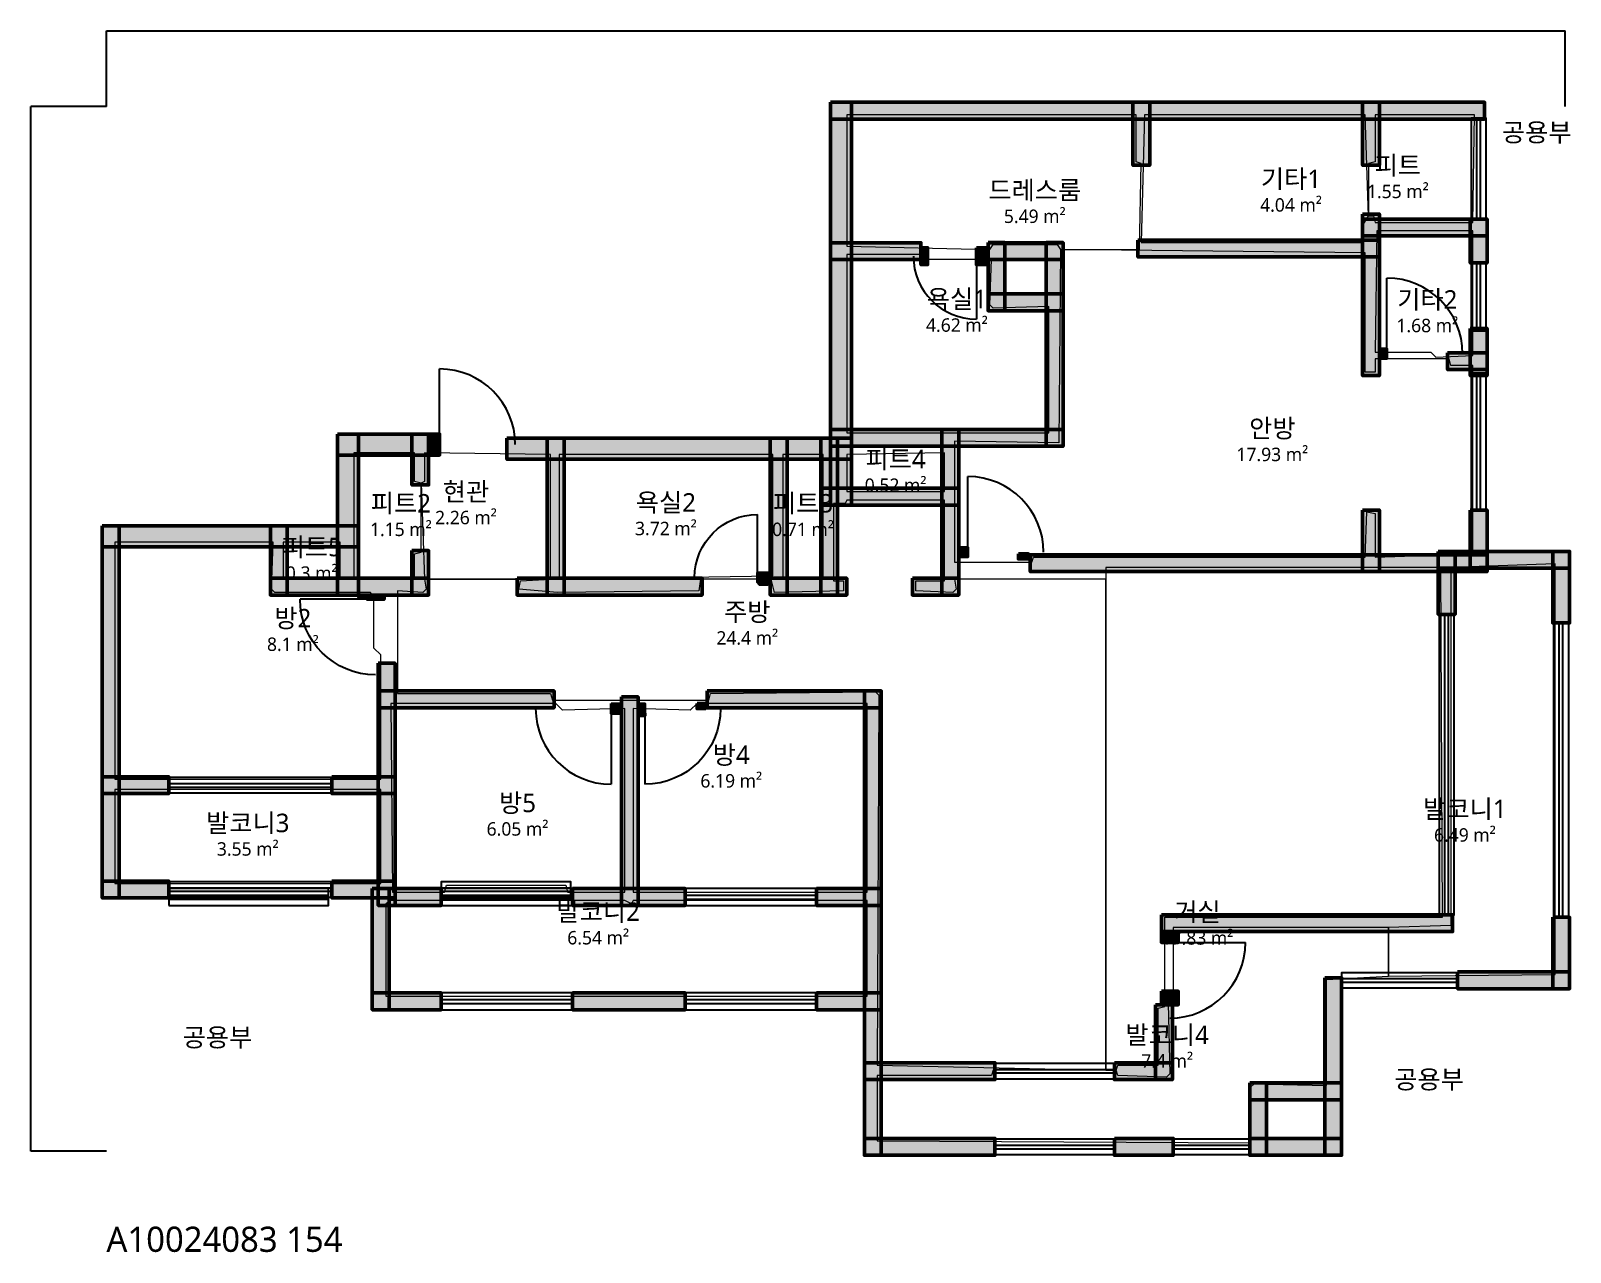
# Model space of a CAD drawing. Header units: millimetres. Extents: x -900 to 17423, y -1204 to 13338.
import ezdxf

# ---------------------------------------------------------------- set-up
doc = ezdxf.new("R2010")
doc.units = ezdxf.units.MM
for name, color, linetype, lineweight in [('A-ANNO-DIMS', 3, 'Continuous', 13), ('A-AREA', 9, 'Continuous', 13), ('A-AREA-IDEN', 7, 'Continuous', 18), ('A-AREA-PUBL', 9, 'Continuous', 13), ('A-DOOR', 4, 'Continuous', 25), ('A-GLAZ', 5, 'Continuous', 25), ('A-WALL-EXTR', 7, 'Continuous', 50), ('A-WALL-PATT', 8, 'Continuous', 9), ('A-WALL-PRTN', 8, 'Continuous', 35), ('A-WALL-STRC', 7, 'Continuous', 50)]:
    doc.layers.add(name, color=color, linetype=linetype, lineweight=lineweight)
doc.styles.add('OpenSansCondensed-Light', font='OpenSansCondensed-Light.ttf')
doc.styles.get("Standard").update_dxf_attribs({"font": 'malgun.ttf'})
doc.dimstyles.new('EZDXF', dxfattribs={"dimtxt": 0.25, "dimasz": 0.175, "dimexe": 0.375, "dimexo": 0.125, "dimgap": 0.1, "dimtad": 1, "dimlfac": 100, "dimzin": 12, "dimdsep": 46, "dimtxsty": 'OpenSansCondensed-Light', "dimblk": 'ARCHTICK', "dimcen": 2.5, "dimazin": 3, "dimtfac": 0.5, "dimtmove": 2, "dimatfit": 3})

# ---------------------------------------------------------------- blocks, each defined once
blk = doc.blocks.new('JJ-DOOR-SWING')
blk.add_line((0, 0), (0, 1000))
blk.add_arc((0, 0), 1000, 0, 90)
blk = doc.blocks.new('JJ-WIN-DOUBLE')
for p, q in [((0, 120), (1000, 120)), ((0, -120), (1000, -120))]:
    blk.add_line(p, q)
blk.add_lwpolyline([(0, -500), (1000, -500), (1000, 500), (0, 500)], close=True)
blk = doc.blocks.new('_ARCHTICK')
at = {"color": 0, "linetype": 'BYBLOCK', "const_width": 0.15}
blk.add_lwpolyline([(-0.5, -0.5), (0.5, 0.5)], dxfattribs=at)

msp = doc.modelspace()

# ---------------------------------------------------------------- hatches: boundary and pattern name
at = {"layer": 'A-WALL-PATT'}
h = msp.add_hatch(color=8, dxfattribs=at)
h.dxf.hatch_style = 1
h.paths.add_polyline_path([(8617.5, 12487.9), (8867.5, 12487.9), (8867.5, 7691), (8617.5, 7691)])
h = msp.add_hatch(color=8, dxfattribs=at)
h.dxf.hatch_style = 1
h.paths.add_polyline_path([(8618.3, 12487.7), (16403.5, 12487.7), (16403.5, 12287.7), (8618.3, 12287.7)])
h = msp.add_hatch(color=8, dxfattribs=at)
h.dxf.hatch_style = 1
h.paths.add_polyline_path([(12217.6, 12487.9), (12417.6, 12487.9), (12417.6, 11736.8), (12217.6, 11736.8)])
h = msp.add_hatch(color=8, dxfattribs=at)
h.dxf.hatch_style = 1
h.paths.add_polyline_path([(14951.5, 12487.9), (15151.5, 12487.9), (15151.5, 11736.8), (14951.5, 11736.8)])
h = msp.add_hatch(color=8, dxfattribs=at)
h.dxf.hatch_style = 1
h.paths.add_polyline_path([(14951.4, 11095.7), (16433.5, 11095.7), (16433.5, 10895.7), (14951.4, 10895.7)])
h = msp.add_hatch(color=8, dxfattribs=at)
h.dxf.hatch_style = 1
h.paths.add_polyline_path([(14951.5, 11156), (15151.5, 11156), (15151.5, 9233.2), (14951.5, 9233.2)])
h = msp.add_hatch(color=8, dxfattribs=at)
h.dxf.hatch_style = 1
h.paths.add_polyline_path([(16233.4, 11095.9), (16433.4, 11095.9), (16433.4, 10575.1), (16233.4, 10575.1)])
h = msp.add_hatch(color=8, dxfattribs=at)
h.dxf.hatch_style = 1
h.paths.add_polyline_path([(8618.3, 10815.3), (9693.9, 10815.3), (9693.9, 10615.3), (8618.3, 10615.3)])
h = msp.add_hatch(color=8, dxfattribs=at)
h.dxf.hatch_style = 1
h.paths.add_polyline_path([(10495, 10815.3), (11386.3, 10815.3), (11386.3, 10615.3), (10495, 10615.3)])
h = msp.add_hatch(color=8, dxfattribs=at)
h.dxf.hatch_style = 1
h.paths.add_polyline_path([(10495.2, 10815.5), (10695.2, 10815.5), (10695.2, 10004.3), (10495.2, 10004.3)])
h = msp.add_hatch(color=8, dxfattribs=at)
h.dxf.hatch_style = 1
h.paths.add_polyline_path([(11186.2, 10815.5), (11386.2, 10815.5), (11386.2, 8392), (11186.2, 8392)])
h = msp.add_hatch(color=8, dxfattribs=at)
h.dxf.hatch_style = 1
h.paths.add_polyline_path([(12277.6, 10845.4), (15151.7, 10845.4), (15151.7, 10645.4), (12277.6, 10645.4)])
h = msp.add_hatch(color=8, dxfattribs=at)
h.dxf.hatch_style = 1
h.paths.add_polyline_path([(16233.4, 10895.6), (16433.4, 10895.6), (16433.4, 10575.1), (16233.4, 10575.1)])
h = msp.add_hatch(color=8, dxfattribs=at)
h.dxf.hatch_style = 1
h.paths.add_polyline_path([(9693.9, 10755.3), (9774, 10755.3), (9774, 10555.3), (9693.9, 10555.3)])
h = msp.add_hatch(color=8, dxfattribs=at)
h.dxf.hatch_style = 1
h.paths.add_polyline_path([(10354.8, 10755.3), (10495, 10755.3), (10495, 10555.3), (10354.8, 10555.3)])
h = msp.add_hatch(color=8, dxfattribs=at)
h.dxf.hatch_style = 1
h.paths.add_polyline_path([(10495, 10204.5), (11386.3, 10204.5), (11386.3, 10004.5), (10495, 10004.5)])
h = msp.add_hatch(color=8, dxfattribs=at)
h.dxf.hatch_style = 1
h.paths.add_polyline_path([(16233.4, 9794), (16433.4, 9794), (16433.4, 9253.2), (16233.4, 9253.2)])
h = msp.add_hatch(color=8, dxfattribs=at)
h.dxf.hatch_style = 1
h.paths.add_polyline_path([(16233.4, 9794), (16433.4, 9794), (16433.4, 9774), (16233.4, 9774)])
h = msp.add_hatch(color=8, dxfattribs=at)
h.dxf.hatch_style = 1
h.paths.add_polyline_path([(16233.4, 9774), (16433.4, 9774), (16433.4, 9233.2), (16233.4, 9233.2)])
h = msp.add_hatch(color=8, dxfattribs=at)
h.dxf.hatch_style = 1
h.paths.add_polyline_path([(15151.7, 9553.6), (15241.8, 9553.6), (15241.8, 9433.6), (15151.7, 9433.6)])
h = msp.add_hatch(color=8, dxfattribs=at)
h.dxf.hatch_style = 1
h.paths.add_polyline_path([(15962.9, 9503.5), (16433.5, 9503.5), (16433.5, 9303.5), (15962.9, 9303.5)])
h = msp.add_hatch(color=8, dxfattribs=at)
h.dxf.hatch_style = 1
h.paths.add_polyline_path([(16233.4, 9253.2), (16433.4, 9253.2), (16433.4, 9233.2), (16233.4, 9233.2)])
h = msp.add_hatch(color=8, dxfattribs=at)
h.dxf.hatch_style = 1
h.paths.add_polyline_path([(2749.1, 8536.2), (2999.1, 8536.2), (2999.1, 6619.5), (2749.1, 6619.5)])
h = msp.add_hatch(color=8, dxfattribs=at)
h.dxf.hatch_style = 1
h.paths.add_polyline_path([(2749.9, 8537), (3965.7, 8537), (3965.7, 8287), (2749.9, 8287)])
h = msp.add_hatch(color=8, dxfattribs=at)
h.dxf.hatch_style = 1
h.paths.add_polyline_path([(3635.3, 8536.2), (3835.3, 8536.2), (3835.3, 7931.4), (3635.3, 7931.4)])
h = msp.add_hatch(color=8, dxfattribs=at)
h.dxf.hatch_style = 1
h.paths.add_polyline_path([(3835.5, 8512), (3965.7, 8512), (3965.7, 8312), (3835.5, 8312)])
h = msp.add_hatch(color=8, dxfattribs=at)
h.dxf.hatch_style = 1
h.paths.add_polyline_path([(4766.8, 8487), (8866.7, 8487), (8866.7, 8237), (4766.8, 8237)])
h = msp.add_hatch(color=8, dxfattribs=at)
h.dxf.hatch_style = 1
h.paths.add_polyline_path([(5247.7, 8486.1), (5447.7, 8486.1), (5447.7, 6619.5), (5247.7, 6619.5)])
h = msp.add_hatch(color=8, dxfattribs=at)
h.dxf.hatch_style = 1
h.paths.add_polyline_path([(7901.5, 8486.1), (8101.5, 8486.1), (8101.5, 6619.5), (7901.5, 6619.5)])
h = msp.add_hatch(color=8, dxfattribs=at)
h.dxf.hatch_style = 1
h.paths.add_polyline_path([(8502.3, 8486.1), (8702.3, 8486.1), (8702.3, 6619.5), (8502.3, 6619.5)])
h = msp.add_hatch(color=8, dxfattribs=at)
h.dxf.hatch_style = 1
h.paths.add_polyline_path([(8618.3, 8592.2), (11386.3, 8592.2), (11386.3, 8392.2), (8618.3, 8392.2)])
h = msp.add_hatch(color=8, dxfattribs=at)
h.dxf.hatch_style = 1
h.paths.add_polyline_path([(9944.4, 8592.3), (10144.4, 8592.3), (10144.4, 6619.5), (9944.4, 6619.5)])
h = msp.add_hatch(color=8, dxfattribs=at)
h.dxf.hatch_style = 1
h.paths.add_polyline_path([(8502.2, 7891.2), (10144.5, 7891.2), (10144.5, 7691.2), (8502.2, 7691.2)])
h = msp.add_hatch(color=8, dxfattribs=at)
h.dxf.hatch_style = 1
h.paths.add_polyline_path([(14951.5, 7630.9), (15151.5, 7630.9), (15151.5, 6899.9), (14951.5, 6899.9)])
h = msp.add_hatch(color=8, dxfattribs=at)
h.dxf.hatch_style = 1
h.paths.add_polyline_path([(16233.4, 7630.9), (16433.4, 7630.9), (16433.4, 6939.9), (16233.4, 6939.9)])
h = msp.add_hatch(color=8, dxfattribs=at)
h.dxf.hatch_style = 1
h.paths.add_polyline_path([(-50.1, 7445.5), (2998.3, 7445.5), (2998.3, 7195.5), (-50.1, 7195.5)])
h = msp.add_hatch(color=8, dxfattribs=at)
h.dxf.hatch_style = 1
h.paths.add_polyline_path([(-49.9, 7444.7), (150.1, 7444.7), (150.1, 3014.3), (-49.9, 3014.3)])
h = msp.add_hatch(color=8, dxfattribs=at)
h.dxf.hatch_style = 1
h.paths.add_polyline_path([(1952.9, 7444.7), (2152.9, 7444.7), (2152.9, 6619.5), (1952.9, 6619.5)])
h = msp.add_hatch(color=8, dxfattribs=at)
h.dxf.hatch_style = 1
h.paths.add_polyline_path([(3635.3, 7150.2), (3835.3, 7150.2), (3835.3, 6619.5), (3635.3, 6619.5)])
h = msp.add_hatch(color=8, dxfattribs=at)
h.dxf.hatch_style = 1
h.paths.add_polyline_path([(10144.5, 7190.2), (10254.7, 7190.2), (10254.7, 7070.2), (10144.5, 7070.2)])
h = msp.add_hatch(color=8, dxfattribs=at)
h.dxf.hatch_style = 1
h.paths.add_polyline_path([(10855.5, 7110.2), (10975.7, 7110.2), (10975.7, 7050.1), (10855.5, 7050.1)])
h = msp.add_hatch(color=8, dxfattribs=at)
h.dxf.hatch_style = 1
h.paths.add_polyline_path([(10995.7, 7100), (16433.5, 7100), (16433.5, 6900), (10995.7, 6900)])
h = msp.add_hatch(color=8, dxfattribs=at)
h.dxf.hatch_style = 1
h.paths.add_polyline_path([(15852.7, 7140.1), (17414.9, 7140.1), (17414.9, 6940.1), (15852.7, 6940.1)])
h = msp.add_hatch(color=8, dxfattribs=at)
h.dxf.hatch_style = 1
h.paths.add_polyline_path([(15852.8, 7100.2), (16052.8, 7100.2), (16052.8, 6389.1), (15852.8, 6389.1)])
h = msp.add_hatch(color=8, dxfattribs=at)
h.dxf.hatch_style = 1
h.paths.add_polyline_path([(17214.8, 7140.2), (17414.8, 7140.2), (17414.8, 6289), (17214.8, 6289)])
h = msp.add_hatch(color=8, dxfattribs=at)
h.dxf.hatch_style = 1
h.paths.add_polyline_path([(1952.8, 6819.6), (3835.5, 6819.6), (3835.5, 6619.6), (1952.8, 6619.6)])
h = msp.add_hatch(color=8, dxfattribs=at)
h.dxf.hatch_style = 1
h.paths.add_polyline_path([(4887, 6819.6), (7090.2, 6819.6), (7090.2, 6619.6), (4887, 6619.6)])
h = msp.add_hatch(color=8, dxfattribs=at)
h.dxf.hatch_style = 1
h.paths.add_polyline_path([(7751.1, 6889.8), (7901.3, 6889.8), (7901.3, 6769.8), (7751.1, 6769.8)])
h = msp.add_hatch(color=8, dxfattribs=at)
h.dxf.hatch_style = 1
h.paths.add_polyline_path([(7901.3, 6819.6), (8812.6, 6819.6), (8812.6, 6619.6), (7901.3, 6619.6)])
h = msp.add_hatch(color=8, dxfattribs=at)
h.dxf.hatch_style = 1
h.paths.add_polyline_path([(9593.7, 6819.6), (10144.5, 6819.6), (10144.5, 6619.6), (9593.7, 6619.6)])
h = msp.add_hatch(color=8, dxfattribs=at)
h.dxf.hatch_style = 1
h.paths.add_polyline_path([(3004.3, 6609.5), (3104.4, 6609.5), (3104.4, 6589.4), (3004.3, 6589.4)])
h = msp.add_hatch(color=8, dxfattribs=at)
h.dxf.hatch_style = 1
h.paths.add_polyline_path([(3104.6, 6619.5), (3304.6, 6619.5), (3304.6, 6569.4), (3104.6, 6569.4)])
h = msp.add_hatch(color=8, dxfattribs=at)
h.dxf.hatch_style = 1
h.paths.add_polyline_path([(7771.1, 6769.7), (7871.3, 6769.7), (7871.3, 6749.7), (7771.1, 6749.7)])
h = msp.add_hatch(color=8, dxfattribs=at)
h.dxf.hatch_style = 1
h.paths.add_polyline_path([(3234.8, 5808.3), (3434.8, 5808.3), (3434.8, 2924.2), (3234.8, 2924.2)])
h = msp.add_hatch(color=8, dxfattribs=at)
h.dxf.hatch_style = 1
h.paths.add_polyline_path([(3234.6, 5477.7), (5327.6, 5477.7), (5327.6, 5277.7), (3234.6, 5277.7)])
h = msp.add_hatch(color=8, dxfattribs=at)
h.dxf.hatch_style = 1
h.paths.add_polyline_path([(6008.6, 5327.5), (6128.8, 5327.5), (6128.8, 5207.5), (6008.6, 5207.5)])
h = msp.add_hatch(color=8, dxfattribs=at)
h.dxf.hatch_style = 1
h.paths.add_polyline_path([(6128.9, 5407.7), (6328.9, 5407.7), (6328.9, 2924.2), (6128.9, 2924.2)])
h = msp.add_hatch(color=8, dxfattribs=at)
h.dxf.hatch_style = 1
h.paths.add_polyline_path([(6329.1, 5327.5), (6409.2, 5327.5), (6409.2, 5207.5), (6329.1, 5207.5)])
h = msp.add_hatch(color=8, dxfattribs=at)
h.dxf.hatch_style = 1
h.paths.add_polyline_path([(7030.1, 5327.6), (7130.2, 5327.6), (7130.2, 5267.5), (7030.1, 5267.5)])
h = msp.add_hatch(color=8, dxfattribs=at)
h.dxf.hatch_style = 1
h.paths.add_polyline_path([(7150.2, 5477.7), (9223.2, 5477.7), (9223.2, 5277.7), (7150.2, 5277.7)])
h = msp.add_hatch(color=8, dxfattribs=at)
h.dxf.hatch_style = 1
h.paths.add_polyline_path([(9023.1, 5477.8), (9223.1, 5477.8), (9223.1, -50.1), (9023.1, -50.1)])
h = msp.add_hatch(color=8, dxfattribs=at)
h.dxf.hatch_style = 1
h.paths.add_polyline_path([(6329.1, 5207.5), (6409.2, 5207.5), (6409.2, 5187.4), (6329.1, 5187.4)])
h = msp.add_hatch(color=8, dxfattribs=at)
h.dxf.hatch_style = 1
h.paths.add_polyline_path([(-50.1, 4456.2), (741.1, 4456.2), (741.1, 4256.2), (-50.1, 4256.2)])
h = msp.add_hatch(color=8, dxfattribs=at)
h.dxf.hatch_style = 1
h.paths.add_polyline_path([(2683.8, 4456.2), (3434.9, 4456.2), (3434.9, 4256.2), (2683.8, 4256.2)])
h = msp.add_hatch(color=8, dxfattribs=at)
h.dxf.hatch_style = 1
h.paths.add_polyline_path([(-50.1, 3214.5), (741.1, 3214.5), (741.1, 3014.5), (-50.1, 3014.5)])
h = msp.add_hatch(color=8, dxfattribs=at)
h.dxf.hatch_style = 1
h.paths.add_polyline_path([(2683.8, 3214.5), (3434.9, 3214.5), (3434.9, 3014.5), (2683.8, 3014.5)])
h = msp.add_hatch(color=8, dxfattribs=at)
h.dxf.hatch_style = 1
h.paths.add_polyline_path([(3164.7, 3124.5), (3364.7, 3124.5), (3364.7, 1682.4), (3164.7, 1682.4)])
h = msp.add_hatch(color=8, dxfattribs=at)
h.dxf.hatch_style = 1
h.paths.add_polyline_path([(3234.6, 3124.3), (3985.7, 3124.3), (3985.7, 2924.3), (3234.6, 2924.3)])
h = msp.add_hatch(color=8, dxfattribs=at)
h.dxf.hatch_style = 1
h.paths.add_polyline_path([(5547.9, 3124.3), (6889.9, 3124.3), (6889.9, 2924.3), (5547.9, 2924.3)])
h = msp.add_hatch(color=8, dxfattribs=at)
h.dxf.hatch_style = 1
h.paths.add_polyline_path([(8452.1, 3124.3), (9223.2, 3124.3), (9223.2, 2924.3), (8452.1, 2924.3)])
h = msp.add_hatch(color=8, dxfattribs=at)
h.dxf.hatch_style = 1
h.paths.add_polyline_path([(12558, 2813.9), (16022.9, 2813.9), (16022.9, 2613.9), (12558, 2613.9)])
h = msp.add_hatch(color=8, dxfattribs=at)
h.dxf.hatch_style = 1
h.paths.add_polyline_path([(17214.8, 2784), (17414.8, 2784), (17414.8, 1932.8), (17214.8, 1932.8)])
h = msp.add_hatch(color=8, dxfattribs=at)
h.dxf.hatch_style = 1
h.paths.add_polyline_path([(12558.1, 2613.7), (12758.1, 2613.7), (12758.1, 2483.6), (12558.1, 2483.6)])
h = msp.add_hatch(color=8, dxfattribs=at)
h.dxf.hatch_style = 1
h.paths.add_polyline_path([(14500.9, 2063), (14700.9, 2063), (14700.9, -50.1), (14500.9, -50.1)])
h = msp.add_hatch(color=8, dxfattribs=at)
h.dxf.hatch_style = 1
h.paths.add_polyline_path([(16083, 2132.9), (17414.9, 2132.9), (17414.9, 1932.9), (16083, 1932.9)])
h = msp.add_hatch(color=8, dxfattribs=at)
h.dxf.hatch_style = 1
h.paths.add_polyline_path([(3164.5, 1882.6), (3985.7, 1882.6), (3985.7, 1682.6), (3164.5, 1682.6)])
h = msp.add_hatch(color=8, dxfattribs=at)
h.dxf.hatch_style = 1
h.paths.add_polyline_path([(5547.9, 1882.6), (6889.9, 1882.6), (6889.9, 1682.6), (5547.9, 1682.6)])
h = msp.add_hatch(color=8, dxfattribs=at)
h.dxf.hatch_style = 1
h.paths.add_polyline_path([(8452.1, 1882.6), (9223.2, 1882.6), (9223.2, 1682.6), (8452.1, 1682.6)])
h = msp.add_hatch(color=8, dxfattribs=at)
h.dxf.hatch_style = 1
h.paths.add_polyline_path([(12558.1, 1902.7), (12758.1, 1902.7), (12758.1, 1742.5), (12558.1, 1742.5)])
h = msp.add_hatch(color=8, dxfattribs=at)
h.dxf.hatch_style = 1
h.paths.add_polyline_path([(12488, 1742.5), (12688, 1742.5), (12688, 851.2), (12488, 851.2)])
h = msp.add_hatch(color=8, dxfattribs=at)
h.dxf.hatch_style = 1
h.paths.add_polyline_path([(9022.9, 1051.4), (10575.1, 1051.4), (10575.1, 851.4), (9022.9, 851.4)])
h = msp.add_hatch(color=8, dxfattribs=at)
h.dxf.hatch_style = 1
h.paths.add_polyline_path([(11997.2, 1051.4), (12688.2, 1051.4), (12688.2, 851.4), (11997.2, 851.4)])
h = msp.add_hatch(color=8, dxfattribs=at)
h.dxf.hatch_style = 1
h.paths.add_polyline_path([(13609.5, 811), (14701, 811), (14701, 611), (13609.5, 611)])
h = msp.add_hatch(color=8, dxfattribs=at)
h.dxf.hatch_style = 1
h.paths.add_polyline_path([(13609.6, 811.2), (13809.6, 811.2), (13809.6, -50.1), (13609.6, -50.1)])
h = msp.add_hatch(color=8, dxfattribs=at)
h.dxf.hatch_style = 1
h.paths.add_polyline_path([(9022.9, 150.1), (10575.1, 150.1), (10575.1, -49.9), (9022.9, -49.9)])
h = msp.add_hatch(color=8, dxfattribs=at)
h.dxf.hatch_style = 1
h.paths.add_polyline_path([(11997.2, 150.1), (12698.2, 150.1), (12698.2, -49.9), (11997.2, -49.9)])
h = msp.add_hatch(color=8, dxfattribs=at)
h.dxf.hatch_style = 1
h.paths.add_polyline_path([(13609.5, 150.1), (14701, 150.1), (14701, -49.9), (13609.5, -49.9)])

# ---------------------------------------------------------------- linework, layer by layer
at = {"layer": 'A-AREA'}
for points in [[(8812.6, 12337.7), (8812.6, 10775.4), (10515.1, 10735.4), (10555.1, 10795.5), (11316.2, 10795.5), (11356.3, 10735.4), (12297.6, 10735.4), (12317.6, 11756.8), (12257.5, 11776.9), (12257.5, 12337.7)], [(12357.7, 12337.7), (12317.6, 10815.5), (14961.4, 10815.5), (14961.4, 11035.8), (15021.5, 11135.9), (14981.4, 12337.7)], [(15101.6, 12337.7), (15101.6, 11776.9), (15021.5, 11756.8), (15021.5, 11135.9), (15081.6, 11135.9), (15101.6, 11055.8), (16263.3, 11055.8), (16283.3, 12337.7)], [(15121.6, 10955.7), (15101.6, 9513.6), (15762.6, 9513.6), (15822.7, 9453.5), (16263.3, 9473.6), (16263.3, 10955.7)], [(8812.6, 10675.3), (8812.6, 8552.2), (11216.1, 8552.2), (11216.1, 10054.4), (10555.1, 10034.4), (10515.1, 10074.4), (10535.1, 10615.2), (9733.9, 10615.2), (9713.9, 10675.3)], [(10094.5, 8452.1), (10094.5, 7010), (11015.8, 7010), (11035.8, 7070.1), (14981.4, 7070.1), (15001.5, 7610.9), (15101.6, 7590.9), (15101.6, 7070.1), (16263.3, 7110.2), (16263.3, 9353.4), (16002.9, 9353.4), (15982.9, 9433.5), (15101.6, 9433.5), (15101.6, 9273.3), (14981.4, 9273.3), (14981.4, 10695.3), (11356.3, 10735.4), (11336.2, 8432.1)], [(2944.2, 8311.9), (2944.2, 6809.7), (3665.2, 6809.7), (3665.2, 7110.2), (3745.4, 7130.2), (3745.4, 7951.4), (3665.2, 7971.4), (3665.2, 8311.9)], [(3785.4, 8311.9), (3785.4, 7971.4), (3745.4, 7951.4), (3785.4, 6809.7), (5287.6, 6809.7), (5287.6, 8291.9)], [(5387.7, 8291.9), (5387.7, 6809.7), (7931.4, 6849.8), (7931.4, 8291.9)], [(8051.5, 8291.9), (8051.5, 6809.7), (8532.2, 6809.7), (8532.2, 8291.9)], [(8812.6, 8291.9), (8812.6, 7851.2), (9974.3, 7851.2), (9974.3, 8311.9)], [(3465, 6669.5), (3465, 5447.8), (5287.6, 5447.8), (5307.6, 5367.7), (7170.3, 5367.7), (7190.3, 5447.8), (9153.1, 5467.8), (9193.2, 5427.8), (9173.1, 1021.5), (11897, 961.4), (11897, 6809.7), (10094.5, 6809.7), (10114.5, 6689.6), (10074.4, 6649.5), (9633.8, 6669.5), (9633.8, 6789.7), (9974.3, 6789.7), (9974.3, 7751.1), (8812.6, 7751.1), (8792.6, 7711), (8652.4, 7711), (8652.4, 6789.7), (8772.6, 6789.7), (8772.6, 6669.5), (7951.4, 6649.5), (7911.3, 6809.7), (7070.1, 6809.7), (7050.1, 6669.5), (5367.7, 6649.5), (4907, 6689.6), (4927.1, 6789.7), (5287.6, 6809.7), (3785.4, 6809.7), (3805.4, 6689.6), (3765.4, 6649.5)], [(100.1, 7250.4), (100.1, 4426.3), (3264.7, 4426.3), (3264.7, 5908.5), (3184.6, 5988.6), (3184.6, 6589.4), (3144.5, 6649.5), (2002.9, 6649.5), (1962.8, 6689.6), (1982.8, 7250.4)], [(2103, 7250.4), (2103, 6809.7), (2784, 6809.7), (2784, 7250.4)], [(17244.7, 6990), (16002.9, 6950), (16002.9, 2683.8), (15261.9, 2663.8), (15261.9, 2083), (17244.7, 2103)], [(15882.7, 6950), (11897, 6950), (11897, 961.4), (12017.2, 961.4), (12037.2, 1021.5), (12517.9, 1021.5), (12517.9, 1702.4), (12598, 1722.5), (12598, 2784), (15902.8, 2784)], [(3384.8, 5327.6), (3404.9, 3084.4), (4025.8, 3084.4), (4045.8, 3164.5), (5467.8, 3164.5), (5487.9, 3084.4), (6168.8, 3084.4), (6168.8, 5267.5), (5427.8, 5247.5), (5347.7, 5327.6)], [(6269, 5267.5), (6269, 3084.4), (9053, 3084.4), (9053, 5327.6), (7030.1, 5327.6), (6950, 5247.5)], [(100.1, 4306.2), (100.1, 3184.6), (3264.7, 3184.6), (3264.7, 4306.2)], [(3324.8, 2944.2), (3324.8, 1842.6), (9053, 1842.6), (9053, 2984.3), (6269, 2984.3), (6248.9, 2944.2), (6168.8, 2984.3), (3384.8, 2984.3)], [(15261.9, 2663.8), (12698.2, 2663.8), (12698.2, 1782.6), (12638.1, 1762.5), (12658.1, 921.3), (12618.1, 881.3), (12037.2, 901.3), (12017.2, 961.4), (10555.1, 961.4), (10535.1, 901.3), (9173.1, 901.3), (9173.1, 120.2), (13619.5, 100.1), (13619.5, 761.1), (13659.6, 801.1), (14520.8, 781.1), (14520.8, 2042.9), (15261.9, 2083)]]:
    msp.add_lwpolyline(points, close=True, dxfattribs=at)
at = {"layer": 'A-WALL-EXTR'}
for points in [[(8617.5, 12487.9), (8867.5, 12487.9), (8867.5, 7691), (8617.5, 7691)], [(2749.1, 8536.2), (2999.1, 8536.2), (2999.1, 6619.5), (2749.1, 6619.5)], [(2749.9, 8537), (3965.7, 8537), (3965.7, 8287), (2749.9, 8287)], [(4766.8, 8487), (8866.7, 8487), (8866.7, 8237), (4766.8, 8237)], [(-50.1, 7445.5), (2998.3, 7445.5), (2998.3, 7195.5), (-50.1, 7195.5)], [(10855.5, 7110.2), (10975.7, 7110.2), (10975.7, 7050.1), (10855.5, 7050.1)], [(3004.3, 6609.5), (3104.4, 6609.5), (3104.4, 6589.4), (3004.3, 6589.4)], [(7771.1, 6769.7), (7871.3, 6769.7), (7871.3, 6749.7), (7771.1, 6749.7)], [(7030.1, 5327.6), (7130.2, 5327.6), (7130.2, 5267.5), (7030.1, 5267.5)], [(6329.1, 5207.5), (6409.2, 5207.5), (6409.2, 5187.4), (6329.1, 5187.4)]]:
    msp.add_lwpolyline(points, close=True, dxfattribs=at)
at = {"layer": 'A-WALL-PRTN'}
for points in [[(15151.7, 9553.6), (15241.8, 9553.6), (15241.8, 9433.6), (15151.7, 9433.6)], [(10144.5, 7190.2), (10254.7, 7190.2), (10254.7, 7070.2), (10144.5, 7070.2)], [(7751.1, 6889.8), (7901.3, 6889.8), (7901.3, 6769.8), (7751.1, 6769.8)], [(6008.6, 5327.5), (6128.8, 5327.5), (6128.8, 5207.5), (6008.6, 5207.5)], [(6329.1, 5327.5), (6409.2, 5327.5), (6409.2, 5207.5), (6329.1, 5207.5)]]:
    msp.add_lwpolyline(points, close=True, dxfattribs=at)
at = {"layer": 'A-WALL-STRC'}
for points in [[(8618.3, 12487.7), (16403.5, 12487.7), (16403.5, 12287.7), (8618.3, 12287.7)], [(12217.6, 12487.9), (12417.6, 12487.9), (12417.6, 11736.8), (12217.6, 11736.8)], [(14951.5, 12487.9), (15151.5, 12487.9), (15151.5, 11736.8), (14951.5, 11736.8)], [(14951.4, 11095.7), (16433.5, 11095.7), (16433.5, 10895.7), (14951.4, 10895.7)], [(14951.5, 11156), (15151.5, 11156), (15151.5, 9233.2), (14951.5, 9233.2)], [(16233.4, 11095.9), (16433.4, 11095.9), (16433.4, 10575.1), (16233.4, 10575.1)], [(8618.3, 10815.3), (9693.9, 10815.3), (9693.9, 10615.3), (8618.3, 10615.3)], [(10495, 10815.3), (11386.3, 10815.3), (11386.3, 10615.3), (10495, 10615.3)], [(10495.2, 10815.5), (10695.2, 10815.5), (10695.2, 10004.3), (10495.2, 10004.3)], [(11186.2, 10815.5), (11386.2, 10815.5), (11386.2, 8392), (11186.2, 8392)], [(12277.6, 10845.4), (15151.7, 10845.4), (15151.7, 10645.4), (12277.6, 10645.4)], [(16233.4, 10895.6), (16433.4, 10895.6), (16433.4, 10575.1), (16233.4, 10575.1)], [(9693.9, 10755.3), (9774, 10755.3), (9774, 10555.3), (9693.9, 10555.3)], [(10354.8, 10755.3), (10495, 10755.3), (10495, 10555.3), (10354.8, 10555.3)], [(10495, 10204.5), (11386.3, 10204.5), (11386.3, 10004.5), (10495, 10004.5)], [(16233.4, 9794), (16433.4, 9794), (16433.4, 9253.2), (16233.4, 9253.2)], [(16233.4, 9794), (16433.4, 9794), (16433.4, 9774), (16233.4, 9774)], [(16233.4, 9774), (16433.4, 9774), (16433.4, 9233.2), (16233.4, 9233.2)], [(15962.9, 9503.5), (16433.5, 9503.5), (16433.5, 9303.5), (15962.9, 9303.5)], [(16233.4, 9253.2), (16433.4, 9253.2), (16433.4, 9233.2), (16233.4, 9233.2)], [(3635.3, 8536.2), (3835.3, 8536.2), (3835.3, 7931.4), (3635.3, 7931.4)], [(3835.5, 8512), (3965.7, 8512), (3965.7, 8312), (3835.5, 8312)], [(5247.7, 8486.1), (5447.7, 8486.1), (5447.7, 6619.5), (5247.7, 6619.5)], [(7901.5, 8486.1), (8101.5, 8486.1), (8101.5, 6619.5), (7901.5, 6619.5)], [(8502.3, 8486.1), (8702.3, 8486.1), (8702.3, 6619.5), (8502.3, 6619.5)], [(8618.3, 8592.2), (11386.3, 8592.2), (11386.3, 8392.2), (8618.3, 8392.2)], [(9944.4, 8592.3), (10144.4, 8592.3), (10144.4, 6619.5), (9944.4, 6619.5)], [(8502.2, 7891.2), (10144.5, 7891.2), (10144.5, 7691.2), (8502.2, 7691.2)], [(14951.5, 7630.9), (15151.5, 7630.9), (15151.5, 6899.9), (14951.5, 6899.9)], [(16233.4, 7630.9), (16433.4, 7630.9), (16433.4, 6939.9), (16233.4, 6939.9)], [(-49.9, 7444.7), (150.1, 7444.7), (150.1, 3014.3), (-49.9, 3014.3)], [(1952.9, 7444.7), (2152.9, 7444.7), (2152.9, 6619.5), (1952.9, 6619.5)], [(3635.3, 7150.2), (3835.3, 7150.2), (3835.3, 6619.5), (3635.3, 6619.5)], [(10995.7, 7100), (16433.5, 7100), (16433.5, 6900), (10995.7, 6900)], [(15852.7, 7140.1), (17414.9, 7140.1), (17414.9, 6940.1), (15852.7, 6940.1)], [(15852.8, 7100.2), (16052.8, 7100.2), (16052.8, 6389.1), (15852.8, 6389.1)], [(17214.8, 7140.2), (17414.8, 7140.2), (17414.8, 6289), (17214.8, 6289)], [(1952.8, 6819.6), (3835.5, 6819.6), (3835.5, 6619.6), (1952.8, 6619.6)], [(4887, 6819.6), (7090.2, 6819.6), (7090.2, 6619.6), (4887, 6619.6)], [(7901.3, 6819.6), (8812.6, 6819.6), (8812.6, 6619.6), (7901.3, 6619.6)], [(9593.7, 6819.6), (10144.5, 6819.6), (10144.5, 6619.6), (9593.7, 6619.6)], [(3104.6, 6619.5), (3304.6, 6619.5), (3304.6, 6569.4), (3104.6, 6569.4)], [(3234.8, 5808.3), (3434.8, 5808.3), (3434.8, 2924.2), (3234.8, 2924.2)], [(3234.6, 5477.7), (5327.6, 5477.7), (5327.6, 5277.7), (3234.6, 5277.7)], [(6128.9, 5407.7), (6328.9, 5407.7), (6328.9, 2924.2), (6128.9, 2924.2)], [(7150.2, 5477.7), (9223.2, 5477.7), (9223.2, 5277.7), (7150.2, 5277.7)], [(9023.1, 5477.8), (9223.1, 5477.8), (9223.1, -50.1), (9023.1, -50.1)], [(-50.1, 4456.2), (741.1, 4456.2), (741.1, 4256.2), (-50.1, 4256.2)], [(2683.8, 4456.2), (3434.9, 4456.2), (3434.9, 4256.2), (2683.8, 4256.2)], [(-50.1, 3214.5), (741.1, 3214.5), (741.1, 3014.5), (-50.1, 3014.5)], [(2683.8, 3214.5), (3434.9, 3214.5), (3434.9, 3014.5), (2683.8, 3014.5)], [(3164.7, 3124.5), (3364.7, 3124.5), (3364.7, 1682.4), (3164.7, 1682.4)], [(3234.6, 3124.3), (3985.7, 3124.3), (3985.7, 2924.3), (3234.6, 2924.3)], [(5547.9, 3124.3), (6889.9, 3124.3), (6889.9, 2924.3), (5547.9, 2924.3)], [(8452.1, 3124.3), (9223.2, 3124.3), (9223.2, 2924.3), (8452.1, 2924.3)], [(12558, 2813.9), (16022.9, 2813.9), (16022.9, 2613.9), (12558, 2613.9)], [(17214.8, 2784), (17414.8, 2784), (17414.8, 1932.8), (17214.8, 1932.8)], [(12558.1, 2613.7), (12758.1, 2613.7), (12758.1, 2483.6), (12558.1, 2483.6)], [(14500.9, 2063), (14700.9, 2063), (14700.9, -50.1), (14500.9, -50.1)], [(16083, 2132.9), (17414.9, 2132.9), (17414.9, 1932.9), (16083, 1932.9)], [(3164.5, 1882.6), (3985.7, 1882.6), (3985.7, 1682.6), (3164.5, 1682.6)], [(5547.9, 1882.6), (6889.9, 1882.6), (6889.9, 1682.6), (5547.9, 1682.6)], [(8452.1, 1882.6), (9223.2, 1882.6), (9223.2, 1682.6), (8452.1, 1682.6)], [(12558.1, 1902.7), (12758.1, 1902.7), (12758.1, 1742.5), (12558.1, 1742.5)], [(12488, 1742.5), (12688, 1742.5), (12688, 851.2), (12488, 851.2)], [(9022.9, 1051.4), (10575.1, 1051.4), (10575.1, 851.4), (9022.9, 851.4)], [(11997.2, 1051.4), (12688.2, 1051.4), (12688.2, 851.4), (11997.2, 851.4)], [(13609.5, 811), (14701, 811), (14701, 611), (13609.5, 611)], [(13609.6, 811.2), (13809.6, 811.2), (13809.6, -50.1), (13609.6, -50.1)], [(9022.9, 150.1), (10575.1, 150.1), (10575.1, -49.9), (9022.9, -49.9)], [(11997.2, 150.1), (12698.2, 150.1), (12698.2, -49.9), (11997.2, -49.9)], [(13609.5, 150.1), (14701, 150.1), (14701, -49.9), (13609.5, -49.9)]]:
    msp.add_lwpolyline(points, close=True, dxfattribs=at)

# ---------------------------------------------------------------- block references
at = {"layer": 'A-DOOR'}
for p, xscale, yscale, rotation in [((10354.8, 10655.3), 0.75, 0.75, 180), ((7751.1, 6829.8), 0.75, -0.75, 180), ((3204.6, 6569.4), 0.9, -0.9, -90), ((6008.6, 5267.5), 0.9, 0.9, 180), ((12658.1, 2483.6), 0.9, 0.9, -90)]:
    msp.add_blockref('JJ-DOOR-SWING', p, dxfattribs=dict(at, xscale=xscale, yscale=yscale, rotation=rotation))
at = {"layer": 'A-DOOR', "xscale": 0.9}
for p, yscale in [((15241.8, 9493.6), 0.9), ((3965.7, 8412), 0.9), ((10254.7, 7130.2), 0.9), ((6409.2, 5267.5), -0.9)]:
    msp.add_blockref('JJ-DOOR-SWING', p, dxfattribs=dict(at, yscale=yscale))
at = {"layer": 'A-GLAZ', "yscale": 0.18025807301883714, "rotation": 90}
for p, xscale in [((16333.4, 11095.9), 1.2017000000000007), ((16333.4, 9794), 0.7811000000000003), ((16333.4, 7630.9), 1.6023000000000012), ((15952.8, 2804), 3.5851), ((17314.8, 2784), 3.505)]:
    msp.add_blockref('JJ-WIN-DOUBLE', p, dxfattribs=dict(at, xscale=xscale))
at = {"layer": 'A-GLAZ'}
for p, xscale, yscale in [((741.1, 4356.2), 1.9427000000000003, 0.18025807301883714), ((741.1, 3114.5), 1.9427000000000003, 0.18025807301883714), ((741.1, 3024.3), 1.9027000000000003, 0.20028674779870795), ((3985.7, 3114.5), 1.5421999999999998, 0.18025807301883714), ((3985.7, 3024.3), 1.5621999999999998, 0.20028674779870795), ((6889.9, 3024.3), 1.5622000000000007, 0.20028674779870795), ((14701, 2032.9), 1.382, 0.18025807301883714), ((3985.7, 1782.6), 1.5621999999999998, 0.20028674779870795), ((6889.9, 1782.6), 1.5622000000000007, 0.20028674779870795), ((10575.1, 951.4), 1.4221000000000004, 0.18025807301883714), ((10575.1, 50.1), 1.4221000000000004, 0.18025807301883714), ((12698.2, 50.1), 0.9212999999999992, 0.18025807301883714)]:
    msp.add_blockref('JJ-WIN-DOUBLE', p, dxfattribs=dict(at, xscale=xscale, yscale=yscale))

# ---------------------------------------------------------------- texts
at = {"layer": 'A-AREA-IDEN'}
for s, insert, char_height, attachment_point in [('피트', (15372, 11724.0625), 220, 5), ('드레스룸', (11049.81, 11428.17), 220, 5), ('기타1', (14100.16667, 11563.01667), 220, 5), ('4.04 m²', (14100.16667, 11263.01667), 160, 5), ('1.55 m²', (15372, 11424.0625), 160, 5), ('5.49 m²', (11049.81, 11128.17), 160, 5), ('욕실1', (10123.38889, 10133.17778), 220, 5), ('기타2', (15722.51667, 10127.61667), 220, 5), ('4.62 m²', (10123.38889, 9833.17778), 160, 5), ('1.68 m²', (15722.51667, 9827.61667), 160, 5), ('안방', (13877.64444, 8593.2), 220, 5), ('피트4', (9393.45, 8226.55), 220, 5), ('17.93 m²', (13877.64444, 8293.2), 160, 5), ('현관', (4279.46667, 7841), 220, 5), ('0.52 m²', (9393.45, 7926.55), 160, 5), ('피트2', (3505, 7700.8), 220, 5), ('욕실2', (6659.55, 7710.825), 220, 5), ('피트3', (8291.85, 7700.8), 220, 5), ('1.15 m²', (3505, 7400.8), 160, 5), ('2.26 m²', (4279.46667, 7541), 160, 5), ('3.72 m²', (6659.55, 7410.825), 160, 5), ('0.71 m²', (8291.85, 7400.8), 160, 5), ('피트5', (2443.5, 7180.05), 220, 5), ('0.3 m²', (2443.5, 6880.05), 160, 5), ('방2', (2219.18, 6332.85), 220, 5), ('주방', (7628.07143, 6408.08571), 220, 5), ('8.1 m²', (2219.18, 6032.85), 160, 5), ('24.4 m²', (7628.07143, 6108.08571), 160, 5), ('방4', (7437.35, 4706.5), 220, 5), ('6.19 m²', (7437.35, 4406.5), 160, 5), ('방5', (4893.01, 4133.68), 220, 5), ('발코니3', (1682.4, 3895.4), 220, 5), ('발코니1', (16169.83333, 4062.26667), 220, 5), ('6.05 m²', (4893.01, 3833.68), 160, 5), ('6.49 m²', (16169.83333, 3762.26667), 160, 5), ('3.55 m²', (1682.4, 3595.4), 160, 5), ('발코니2', (5853.3875, 2838.85), 220, 5), ('거실', (12986.57, 2835.87), 220, 5), ('6.54 m²', (5853.3875, 2538.85), 160, 5), ('17.83 m²', (12986.57, 2535.87), 160, 5), ('발코니4', (12625.86111, 1371.75), 220, 5), ('7.4 m²', (12625.86111, 1071.75), 160, 5), ('A10024083 154', (0, -900), 300, 1)]:
    msp.add_mtext(s, dxfattribs=dict(at, insert=insert, char_height=char_height, attachment_point=attachment_point))
at = {"layer": 'A-AREA-PUBL', "char_height": 220, "attachment_point": 5}
for insert in [(17024.4, 12117.3), (1321.9, 1341.9), (15742.5, 841.2)]:
    msp.add_mtext('공용부', dxfattribs=dict(at, insert=insert))

# ---------------------------------------------------------------- dimensions: what is measured, and where the dimension line sits
at = {"layer": 'A-ANNO-DIMS'}
msp.add_linear_dim(base=(0, 13337.80704), p1=(0, 12437.80704), p2=(17364.86103, 12437.80704), dimstyle='EZDXF', dxfattribs=at).render()
msp.add_linear_dim(base=(-900, 0), p1=(0, 0), p2=(0, 12437.8070382998), angle=90, dimstyle='EZDXF', dxfattribs=at).render()

doc.saveas('drawing.dxf')
